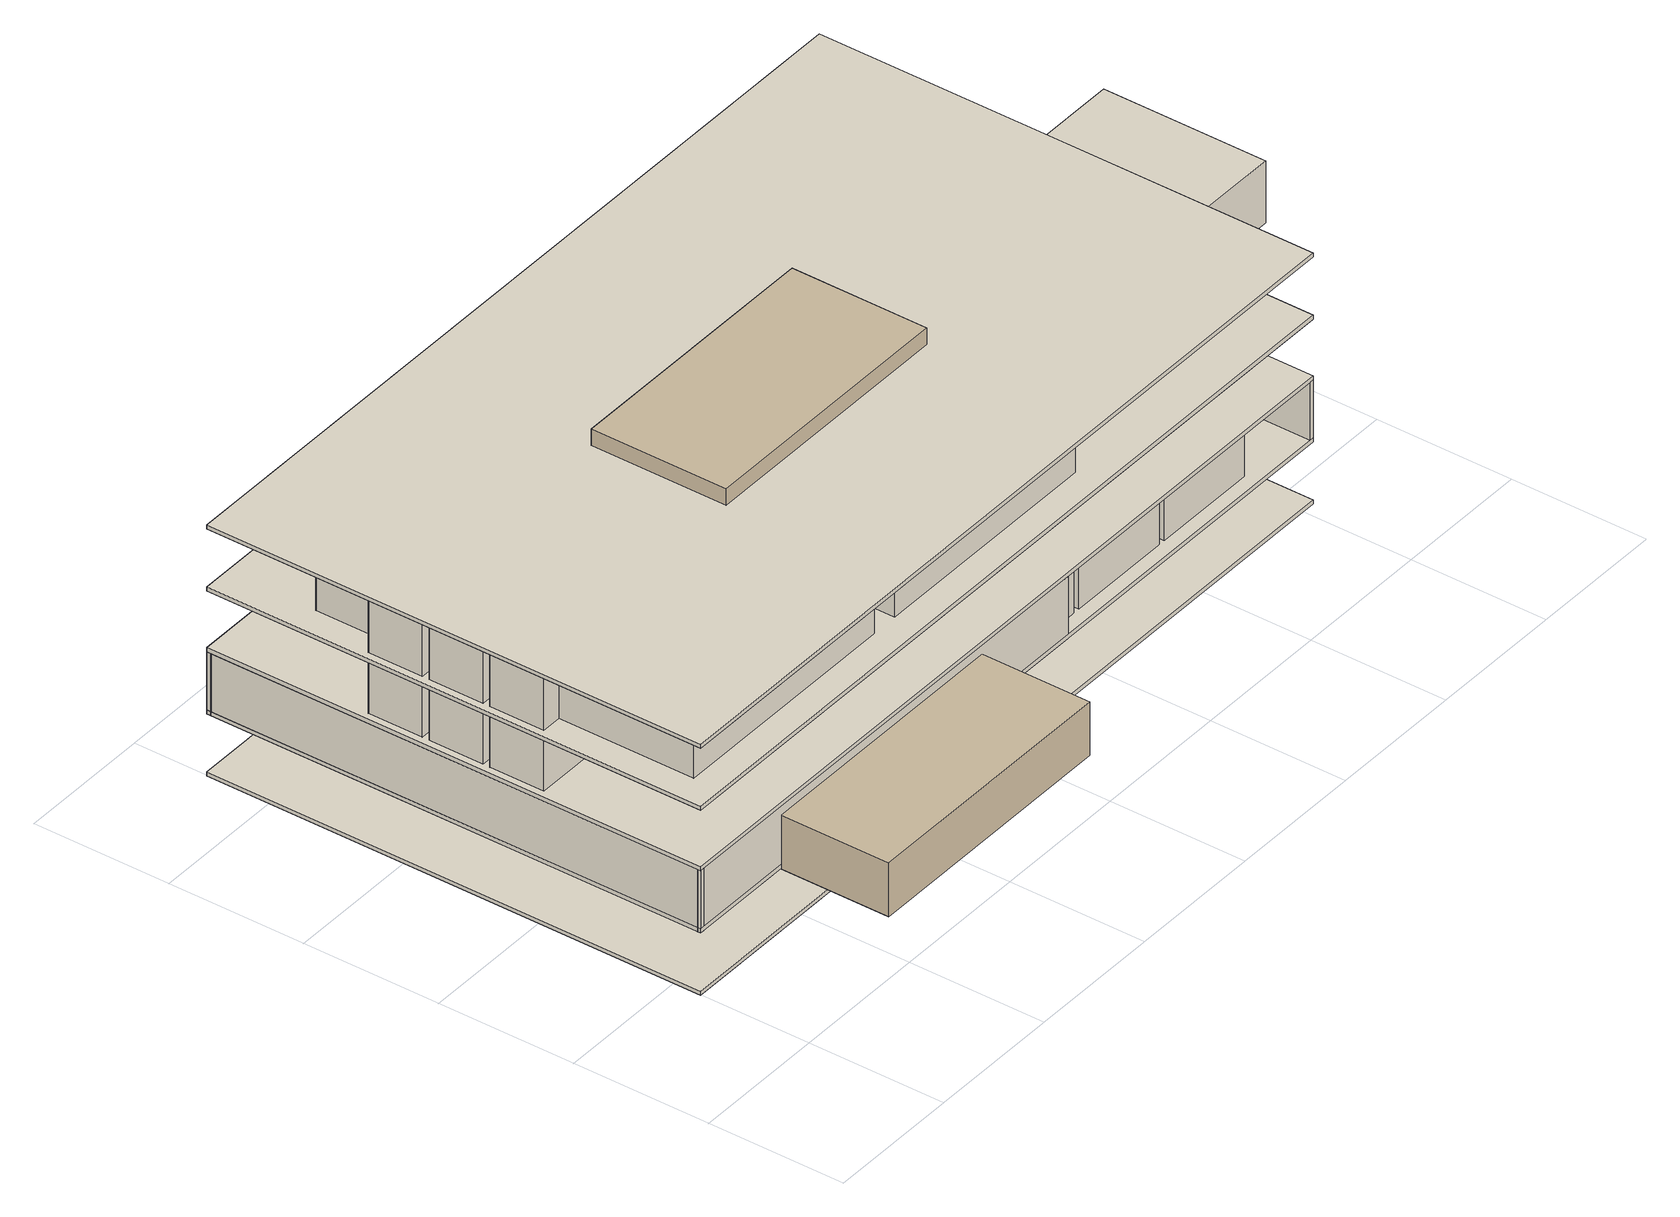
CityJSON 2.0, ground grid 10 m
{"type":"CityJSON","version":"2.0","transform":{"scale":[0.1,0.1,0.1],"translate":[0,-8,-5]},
"CityObjects":{
"building1":{"type":"Building","attributes":{"name":"CITY CENTER MALL","building_type":"commercial"},"children":["building1-1","building1-2","building1-3","building1-4","building1-5","building1-6","building1-7","building1-8","building1-9","building1-10","building1-11","building1-12","building1-13","building1-14","building1-15","building1-16","building1-17","building1-18","building1-19","building1-20","building1-21","building1-22","building1-23","building1-24","building1-25","building1-26","building1-27","building1-28","building1-29","building1-30","building1-31","building1-32","building1-33","building1-34","building1-35","building1-36","building1-37","building1-38","building1-39","building1-40","building1-41","building1-42","building1-43","building1-44","building1-45","building1-46","building1-47","building1-48","building1-49","building1-50","building1-51","building1-52","building1-53","building1-54","building1-55","building1-56","building1-57","building1-58","building1-59","building1-60","building1-61","building1-62","building1-63","building1-64","building1-65","building1-66","building1-67","building1-68","building1-69","building1-70","building1-71","building1-72","building1-73","building1-74","building1-75","building1-76","building1-77","building1-78","building1-79","building1-80","building1-81","building1-82","building1-83","building1-84","building1-85","building1-86","building1-87","building1-88","building1-89","building1-90","building1-91","building1-92","building1-93"]},
"building1-1":{"type":"BuildingPart","attributes":{"name":"Basement Parking Slab","element_type":"slab","storey":"Basement Parking","dimensions_m":[60.96,36.58,0.3]},"parents":["building1"],"geometry":[{"type":"Solid","lod":"1","boundaries":[[[[0,1,2,3]],[[4,5,6,7]],[[0,4,7,1]],[[1,7,6,2]],[[2,6,5,3]],[[3,5,4,0]]]]}]},
"building1-2":{"type":"BuildingPart","attributes":{"name":"Parking Structural Columns","element_type":"column","storey":"Basement Parking","dimensions_m":[0.6,0.6,4.57]},"parents":["building1"],"geometry":[{"type":"Solid","lod":"1","boundaries":[[[[8,9,10,11]],[[12,13,14,15]],[[8,12,15,9]],[[9,15,14,10]],[[10,14,13,11]],[[11,13,12,8]]]]}]},
"building1-3":{"type":"BuildingPart","attributes":{"name":"Parking Structural Columns","element_type":"column","storey":"Basement Parking","dimensions_m":[0.6,0.6,4.57]},"parents":["building1"],"geometry":[{"type":"Solid","lod":"1","boundaries":[[[[16,17,18,19]],[[20,21,22,23]],[[16,20,23,17]],[[17,23,22,18]],[[18,22,21,19]],[[19,21,20,16]]]]}]},
"building1-4":{"type":"BuildingPart","attributes":{"name":"Parking Structural Columns","element_type":"column","storey":"Basement Parking","dimensions_m":[0.6,0.6,4.57]},"parents":["building1"],"geometry":[{"type":"Solid","lod":"1","boundaries":[[[[24,25,26,27]],[[28,29,30,31]],[[24,28,31,25]],[[25,31,30,26]],[[26,30,29,27]],[[27,29,28,24]]]]}]},
"building1-5":{"type":"BuildingPart","attributes":{"name":"Parking Structural Columns","element_type":"column","storey":"Basement Parking","dimensions_m":[0.6,0.6,4.57]},"parents":["building1"],"geometry":[{"type":"Solid","lod":"1","boundaries":[[[[32,33,34,35]],[[36,37,38,39]],[[32,36,39,33]],[[33,39,38,34]],[[34,38,37,35]],[[35,37,36,32]]]]}]},
"building1-6":{"type":"BuildingPart","attributes":{"name":"Parking Structural Columns","element_type":"column","storey":"Basement Parking","dimensions_m":[0.6,0.6,4.57]},"parents":["building1"],"geometry":[{"type":"Solid","lod":"1","boundaries":[[[[40,41,42,43]],[[44,45,46,47]],[[40,44,47,41]],[[41,47,46,42]],[[42,46,45,43]],[[43,45,44,40]]]]}]},
"building1-7":{"type":"BuildingPart","attributes":{"name":"Parking Structural Columns","element_type":"column","storey":"Basement Parking","dimensions_m":[0.6,0.6,4.57]},"parents":["building1"],"geometry":[{"type":"Solid","lod":"1","boundaries":[[[[48,49,50,51]],[[52,53,54,55]],[[48,52,55,49]],[[49,55,54,50]],[[50,54,53,51]],[[51,53,52,48]]]]}]},
"building1-8":{"type":"BuildingPart","attributes":{"name":"Parking Structural Columns","element_type":"column","storey":"Basement Parking","dimensions_m":[0.6,0.6,4.57]},"parents":["building1"],"geometry":[{"type":"Solid","lod":"1","boundaries":[[[[56,57,58,59]],[[60,61,62,63]],[[56,60,63,57]],[[57,63,62,58]],[[58,62,61,59]],[[59,61,60,56]]]]}]},
"building1-9":{"type":"BuildingPart","attributes":{"name":"Parking Structural Columns","element_type":"column","storey":"Basement Parking","dimensions_m":[0.6,0.6,4.57]},"parents":["building1"],"geometry":[{"type":"Solid","lod":"1","boundaries":[[[[64,65,66,67]],[[68,69,70,71]],[[64,68,71,65]],[[65,71,70,66]],[[66,70,69,67]],[[67,69,68,64]]]]}]},
"building1-10":{"type":"BuildingPart","attributes":{"name":"Parking Structural Columns","element_type":"column","storey":"Basement Parking","dimensions_m":[0.6,0.6,4.57]},"parents":["building1"],"geometry":[{"type":"Solid","lod":"1","boundaries":[[[[72,73,74,75]],[[76,77,78,79]],[[72,76,79,73]],[[73,79,78,74]],[[74,78,77,75]],[[75,77,76,72]]]]}]},
"building1-11":{"type":"BuildingPart","attributes":{"name":"Parking Structural Columns","element_type":"column","storey":"Basement Parking","dimensions_m":[0.6,0.6,4.57]},"parents":["building1"],"geometry":[{"type":"Solid","lod":"1","boundaries":[[[[80,81,82,83]],[[84,85,86,87]],[[80,84,87,81]],[[81,87,86,82]],[[82,86,85,83]],[[83,85,84,80]]]]}]},
"building1-12":{"type":"BuildingPart","attributes":{"name":"Parking Structural Columns","element_type":"column","storey":"Basement Parking","dimensions_m":[0.6,0.6,4.57]},"parents":["building1"],"geometry":[{"type":"Solid","lod":"1","boundaries":[[[[88,89,90,91]],[[92,93,94,95]],[[88,92,95,89]],[[89,95,94,90]],[[90,94,93,91]],[[91,93,92,88]]]]}]},
"building1-13":{"type":"BuildingPart","attributes":{"name":"Parking Structural Columns","element_type":"column","storey":"Basement Parking","dimensions_m":[0.6,0.6,4.57]},"parents":["building1"],"geometry":[{"type":"Solid","lod":"1","boundaries":[[[[96,97,98,99]],[[100,101,102,103]],[[96,100,103,97]],[[97,103,102,98]],[[98,102,101,99]],[[99,101,100,96]]]]}]},
"building1-14":{"type":"BuildingPart","attributes":{"name":"Parking Structural Columns","element_type":"column","storey":"Basement Parking","dimensions_m":[0.6,0.6,4.57]},"parents":["building1"],"geometry":[{"type":"Solid","lod":"1","boundaries":[[[[104,105,106,107]],[[108,109,110,111]],[[104,108,111,105]],[[105,111,110,106]],[[106,110,109,107]],[[107,109,108,104]]]]}]},
"building1-15":{"type":"BuildingPart","attributes":{"name":"Parking Structural Columns","element_type":"column","storey":"Basement Parking","dimensions_m":[0.6,0.6,4.57]},"parents":["building1"],"geometry":[{"type":"Solid","lod":"1","boundaries":[[[[112,113,114,115]],[[116,117,118,119]],[[112,116,119,113]],[[113,119,118,114]],[[114,118,117,115]],[[115,117,116,112]]]]}]},
"building1-16":{"type":"BuildingPart","attributes":{"name":"Parking Structural Columns","element_type":"column","storey":"Basement Parking","dimensions_m":[0.6,0.6,4.57]},"parents":["building1"],"geometry":[{"type":"Solid","lod":"1","boundaries":[[[[120,121,122,123]],[[124,125,126,127]],[[120,124,127,121]],[[121,127,126,122]],[[122,126,125,123]],[[123,125,124,120]]]]}]},
"building1-17":{"type":"BuildingPart","attributes":{"name":"Parking Structural Columns","element_type":"column","storey":"Basement Parking","dimensions_m":[0.6,0.6,4.57]},"parents":["building1"],"geometry":[{"type":"Solid","lod":"1","boundaries":[[[[128,129,130,131]],[[132,133,134,135]],[[128,132,135,129]],[[129,135,134,130]],[[130,134,133,131]],[[131,133,132,128]]]]}]},
"building1-18":{"type":"BuildingPart","attributes":{"name":"Parking Structural Columns","element_type":"column","storey":"Basement Parking","dimensions_m":[0.6,0.6,4.57]},"parents":["building1"],"geometry":[{"type":"Solid","lod":"1","boundaries":[[[[136,137,138,139]],[[140,141,142,143]],[[136,140,143,137]],[[137,143,142,138]],[[138,142,141,139]],[[139,141,140,136]]]]}]},
"building1-19":{"type":"BuildingPart","attributes":{"name":"Parking Structural Columns","element_type":"column","storey":"Basement Parking","dimensions_m":[0.6,0.6,4.57]},"parents":["building1"],"geometry":[{"type":"Solid","lod":"1","boundaries":[[[[144,145,146,147]],[[148,149,150,151]],[[144,148,151,145]],[[145,151,150,146]],[[146,150,149,147]],[[147,149,148,144]]]]}]},
"building1-20":{"type":"BuildingPart","attributes":{"name":"Parking Structural Columns","element_type":"column","storey":"Basement Parking","dimensions_m":[0.6,0.6,4.57]},"parents":["building1"],"geometry":[{"type":"Solid","lod":"1","boundaries":[[[[152,153,154,155]],[[156,157,158,159]],[[152,156,159,153]],[[153,159,158,154]],[[154,158,157,155]],[[155,157,156,152]]]]}]},
"building1-21":{"type":"BuildingPart","attributes":{"name":"Parking Structural Columns","element_type":"column","storey":"Basement Parking","dimensions_m":[0.6,0.6,4.57]},"parents":["building1"],"geometry":[{"type":"Solid","lod":"1","boundaries":[[[[160,161,162,163]],[[164,165,166,167]],[[160,164,167,161]],[[161,167,166,162]],[[162,166,165,163]],[[163,165,164,160]]]]}]},
"building1-22":{"type":"BuildingPart","attributes":{"name":"Parking Structural Columns","element_type":"column","storey":"Basement Parking","dimensions_m":[0.6,0.6,4.57]},"parents":["building1"],"geometry":[{"type":"Solid","lod":"1","boundaries":[[[[168,169,170,171]],[[172,173,174,175]],[[168,172,175,169]],[[169,175,174,170]],[[170,174,173,171]],[[171,173,172,168]]]]}]},
"building1-23":{"type":"BuildingPart","attributes":{"name":"Parking Structural Columns","element_type":"column","storey":"Basement Parking","dimensions_m":[0.6,0.6,4.57]},"parents":["building1"],"geometry":[{"type":"Solid","lod":"1","boundaries":[[[[176,177,178,179]],[[180,181,182,183]],[[176,180,183,177]],[[177,183,182,178]],[[178,182,181,179]],[[179,181,180,176]]]]}]},
"building1-24":{"type":"BuildingPart","attributes":{"name":"Parking Structural Columns","element_type":"column","storey":"Basement Parking","dimensions_m":[0.6,0.6,4.57]},"parents":["building1"],"geometry":[{"type":"Solid","lod":"1","boundaries":[[[[184,185,186,187]],[[188,189,190,191]],[[184,188,191,185]],[[185,191,190,186]],[[186,190,189,187]],[[187,189,188,184]]]]}]},
"building1-25":{"type":"BuildingPart","attributes":{"name":"Parking Structural Columns","element_type":"column","storey":"Basement Parking","dimensions_m":[0.6,0.6,4.57]},"parents":["building1"],"geometry":[{"type":"Solid","lod":"1","boundaries":[[[[192,193,194,195]],[[196,197,198,199]],[[192,196,199,193]],[[193,199,198,194]],[[194,198,197,195]],[[195,197,196,192]]]]}]},
"building1-26":{"type":"BuildingInstallation","attributes":{"name":"Parking Access Ramp","element_type":"other","storey":"Basement Parking","dimensions_m":[25,6,4.57]},"parents":["building1"],"geometry":[{"type":"Solid","lod":"1","boundaries":[[[[200,201,202,203]],[[200,203,204]],[[201,205,202]],[[203,202,205,204]],[[200,204,205,201]]]]}]},
"building1-27":{"type":"BuildingPart","attributes":{"name":"Ground Floor Slab","element_type":"slab","storey":"Ground Floor","dimensions_m":[60.96,36.58,0.3]},"parents":["building1"],"geometry":[{"type":"Solid","lod":"1","boundaries":[[[[206,207,208,209]],[[210,211,212,213]],[[206,210,213,207]],[[207,213,212,208]],[[208,212,211,209]],[[209,211,210,206]]]]}]},
"building1-28":{"type":"BuildingPart","attributes":{"name":"Exterior Concrete Side and Rear Walls","element_type":"wall","storey":"Ground Floor","dimensions_m":[60.96,0.3,4.57]},"parents":["building1"],"geometry":[{"type":"Solid","lod":"1","boundaries":[[[[214,215,208,209]],[[216,217,218,219]],[[214,216,219,215]],[[215,219,218,208]],[[208,218,217,209]],[[209,217,216,214]]]]}]},
"building1-29":{"type":"BuildingPart","attributes":{"name":"Exterior Concrete Side and Rear Walls","element_type":"wall","storey":"Ground Floor","dimensions_m":[36.58,0.3,4.57]},"parents":["building1"],"geometry":[{"type":"Solid","lod":"1","boundaries":[[[[220,221,209,206]],[[222,223,217,224]],[[220,222,224,221]],[[221,224,217,209]],[[209,217,223,206]],[[206,223,222,220]]]]}]},
"building1-30":{"type":"BuildingPart","attributes":{"name":"Exterior Concrete Side and Rear Walls","element_type":"wall","storey":"Ground Floor","dimensions_m":[36.58,0.3,4.57]},"parents":["building1"],"geometry":[{"type":"Solid","lod":"1","boundaries":[[[[207,208,225,226]],[[227,228,229,218]],[[207,227,218,208]],[[208,218,229,225]],[[225,229,228,226]],[[226,228,227,207]]]]}]},
"building1-31":{"type":"BuildingPart","attributes":{"name":"Front Glazed Curtain Wall","element_type":"wall","storey":"Ground Floor","dimensions_m":[36.58,0.15,4.57]},"parents":["building1"],"geometry":[{"type":"Solid","lod":"1","boundaries":[[[[206,230,231,232]],[[223,233,234,235]],[[206,223,235,230]],[[230,235,234,231]],[[231,234,233,232]],[[232,233,223,206]]]]}]},
"building1-32":{"type":"BuildingPart","attributes":{"name":"Main Entrance Sliding Glass Doors","element_type":"door","storey":"Ground Floor","dimensions_m":[3,0.1,2.8]},"parents":["building1"],"geometry":[{"type":"Solid","lod":"1","boundaries":[[[[236,237,238,239]],[[240,241,242,243]],[[236,240,243,237]],[[237,243,242,238]],[[238,242,241,239]],[[239,241,240,236]]]]}]},
"building1-33":{"type":"BuildingPart","attributes":{"name":"Main Entrance Sliding Glass Doors","element_type":"door","storey":"Ground Floor","dimensions_m":[3,0.1,2.8]},"parents":["building1"],"geometry":[{"type":"Solid","lod":"1","boundaries":[[[[244,245,246,247]],[[248,249,250,251]],[[244,248,251,245]],[[245,251,250,246]],[[246,250,249,247]],[[247,249,248,244]]]]}]},
"building1-34":{"type":"BuildingPart","attributes":{"name":"Main Entrance Lobby and Central Corridor","element_type":"room","storey":"Ground Floor","dimensions_m":[50,12,4.57]},"parents":["building1"],"geometry":[{"type":"Solid","lod":"1","boundaries":[[[[252,253,254,255]],[[256,257,258,259]],[[252,256,259,253]],[[253,259,258,254]],[[254,258,257,255]],[[255,257,256,252]]]]}]},
"building1-35":{"type":"BuildingPart","attributes":{"name":"Retail Store Units","element_type":"room","storey":"Ground Floor","dimensions_m":[8,10,4.57]},"parents":["building1"],"geometry":[{"type":"Solid","lod":"1","boundaries":[[[[260,261,262,263]],[[264,265,266,267]],[[260,264,267,261]],[[261,267,266,262]],[[262,266,265,263]],[[263,265,264,260]]]]}]},
"building1-36":{"type":"BuildingPart","attributes":{"name":"Retail Store Units","element_type":"room","storey":"Ground Floor","dimensions_m":[8,10,4.57]},"parents":["building1"],"geometry":[{"type":"Solid","lod":"1","boundaries":[[[[268,269,270,271]],[[272,273,274,275]],[[268,272,275,269]],[[269,275,274,270]],[[270,274,273,271]],[[271,273,272,268]]]]}]},
"building1-37":{"type":"BuildingPart","attributes":{"name":"Retail Store Units","element_type":"room","storey":"Ground Floor","dimensions_m":[8,10,4.57]},"parents":["building1"],"geometry":[{"type":"Solid","lod":"1","boundaries":[[[[276,277,278,279]],[[280,281,282,283]],[[276,280,283,277]],[[277,283,282,278]],[[278,282,281,279]],[[279,281,280,276]]]]}]},
"building1-38":{"type":"BuildingPart","attributes":{"name":"Retail Store Units","element_type":"room","storey":"Ground Floor","dimensions_m":[8,10,4.57]},"parents":["building1"],"geometry":[{"type":"Solid","lod":"1","boundaries":[[[[284,285,286,287]],[[288,289,290,291]],[[284,288,291,285]],[[285,291,290,286]],[[286,290,289,287]],[[287,289,288,284]]]]}]},
"building1-39":{"type":"BuildingPart","attributes":{"name":"Retail Store Units","element_type":"room","storey":"Ground Floor","dimensions_m":[8,10,4.57]},"parents":["building1"],"geometry":[{"type":"Solid","lod":"1","boundaries":[[[[292,293,294,295]],[[296,297,298,299]],[[292,296,299,293]],[[293,299,298,294]],[[294,298,297,295]],[[295,297,296,292]]]]}]},
"building1-40":{"type":"BuildingPart","attributes":{"name":"Retail Store Units","element_type":"room","storey":"Ground Floor","dimensions_m":[8,10,4.57]},"parents":["building1"],"geometry":[{"type":"Solid","lod":"1","boundaries":[[[[300,301,302,303]],[[304,305,306,307]],[[300,304,307,301]],[[301,307,306,302]],[[302,306,305,303]],[[303,305,304,300]]]]}]},
"building1-41":{"type":"BuildingPart","attributes":{"name":"Retail Store Units","element_type":"room","storey":"Ground Floor","dimensions_m":[8,10,4.57]},"parents":["building1"],"geometry":[{"type":"Solid","lod":"1","boundaries":[[[[308,309,310,311]],[[312,313,314,315]],[[308,312,315,309]],[[309,315,314,310]],[[310,314,313,311]],[[311,313,312,308]]]]}]},
"building1-42":{"type":"BuildingPart","attributes":{"name":"Retail Store Units","element_type":"room","storey":"Ground Floor","dimensions_m":[8,10,4.57]},"parents":["building1"],"geometry":[{"type":"Solid","lod":"1","boundaries":[[[[316,317,318,319]],[[320,321,322,323]],[[316,320,323,317]],[[317,323,322,318]],[[318,322,321,319]],[[319,321,320,316]]]]}]},
"building1-43":{"type":"BuildingPart","attributes":{"name":"Retail Store Units","element_type":"room","storey":"Ground Floor","dimensions_m":[8,10,4.57]},"parents":["building1"],"geometry":[{"type":"Solid","lod":"1","boundaries":[[[[324,325,326,327]],[[328,329,330,331]],[[324,328,331,325]],[[325,331,330,326]],[[326,330,329,327]],[[327,329,328,324]]]]}]},
"building1-44":{"type":"BuildingPart","attributes":{"name":"Retail Store Units","element_type":"room","storey":"Ground Floor","dimensions_m":[8,10,4.57]},"parents":["building1"],"geometry":[{"type":"Solid","lod":"1","boundaries":[[[[332,333,334,335]],[[336,337,338,339]],[[332,336,339,333]],[[333,339,338,334]],[[334,338,337,335]],[[335,337,336,332]]]]}]},
"building1-45":{"type":"BuildingPart","attributes":{"name":"Retail Store Units","element_type":"room","storey":"Ground Floor","dimensions_m":[8,10,4.57]},"parents":["building1"],"geometry":[{"type":"Solid","lod":"1","boundaries":[[[[340,341,342,343]],[[344,345,346,347]],[[340,344,347,341]],[[341,347,346,342]],[[342,346,345,343]],[[343,345,344,340]]]]}]},
"building1-46":{"type":"BuildingPart","attributes":{"name":"Retail Store Units","element_type":"room","storey":"Ground Floor","dimensions_m":[8,10,4.57]},"parents":["building1"],"geometry":[{"type":"Solid","lod":"1","boundaries":[[[[348,349,350,351]],[[352,353,354,355]],[[348,352,355,349]],[[349,355,354,350]],[[350,354,353,351]],[[351,353,352,348]]]]}]},
"building1-47":{"type":"BuildingPart","attributes":{"name":"Retail Store Entrance Doors","element_type":"door","storey":"Ground Floor","dimensions_m":[1.2,0.08,2.4]},"parents":["building1"],"geometry":[{"type":"Solid","lod":"1","boundaries":[[[[356,357,358,359]],[[360,361,362,363]],[[356,360,363,357]],[[357,363,362,358]],[[358,362,361,359]],[[359,361,360,356]]]]}]},
"building1-48":{"type":"BuildingPart","attributes":{"name":"Retail Store Entrance Doors","element_type":"door","storey":"Ground Floor","dimensions_m":[1.2,0.08,2.4]},"parents":["building1"],"geometry":[{"type":"Solid","lod":"1","boundaries":[[[[364,365,366,367]],[[368,369,370,371]],[[364,368,371,365]],[[365,371,370,366]],[[366,370,369,367]],[[367,369,368,364]]]]}]},
"building1-49":{"type":"BuildingPart","attributes":{"name":"Retail Store Entrance Doors","element_type":"door","storey":"Ground Floor","dimensions_m":[1.2,0.08,2.4]},"parents":["building1"],"geometry":[{"type":"Solid","lod":"1","boundaries":[[[[372,373,374,375]],[[376,377,378,379]],[[372,376,379,373]],[[373,379,378,374]],[[374,378,377,375]],[[375,377,376,372]]]]}]},
"building1-50":{"type":"BuildingPart","attributes":{"name":"Retail Store Entrance Doors","element_type":"door","storey":"Ground Floor","dimensions_m":[1.2,0.08,2.4]},"parents":["building1"],"geometry":[{"type":"Solid","lod":"1","boundaries":[[[[380,381,382,383]],[[384,385,386,387]],[[380,384,387,381]],[[381,387,386,382]],[[382,386,385,383]],[[383,385,384,380]]]]}]},
"building1-51":{"type":"BuildingPart","attributes":{"name":"Retail Store Entrance Doors","element_type":"door","storey":"Ground Floor","dimensions_m":[1.2,0.08,2.4]},"parents":["building1"],"geometry":[{"type":"Solid","lod":"1","boundaries":[[[[388,389,390,391]],[[392,393,394,395]],[[388,392,395,389]],[[389,395,394,390]],[[390,394,393,391]],[[391,393,392,388]]]]}]},
"building1-52":{"type":"BuildingPart","attributes":{"name":"Retail Store Entrance Doors","element_type":"door","storey":"Ground Floor","dimensions_m":[1.2,0.08,2.4]},"parents":["building1"],"geometry":[{"type":"Solid","lod":"1","boundaries":[[[[396,397,398,399]],[[400,401,402,403]],[[396,400,403,397]],[[397,403,402,398]],[[398,402,401,399]],[[399,401,400,396]]]]}]},
"building1-53":{"type":"BuildingPart","attributes":{"name":"Retail Store Entrance Doors","element_type":"door","storey":"Ground Floor","dimensions_m":[1.2,0.08,2.4]},"parents":["building1"],"geometry":[{"type":"Solid","lod":"1","boundaries":[[[[404,405,406,407]],[[408,409,410,411]],[[404,408,411,405]],[[405,411,410,406]],[[406,410,409,407]],[[407,409,408,404]]]]}]},
"building1-54":{"type":"BuildingPart","attributes":{"name":"Retail Store Entrance Doors","element_type":"door","storey":"Ground Floor","dimensions_m":[1.2,0.08,2.4]},"parents":["building1"],"geometry":[{"type":"Solid","lod":"1","boundaries":[[[[412,413,414,415]],[[416,417,418,419]],[[412,416,419,413]],[[413,419,418,414]],[[414,418,417,415]],[[415,417,416,412]]]]}]},
"building1-55":{"type":"BuildingPart","attributes":{"name":"Retail Store Entrance Doors","element_type":"door","storey":"Ground Floor","dimensions_m":[1.2,0.08,2.4]},"parents":["building1"],"geometry":[{"type":"Solid","lod":"1","boundaries":[[[[420,421,422,423]],[[424,425,426,427]],[[420,424,427,421]],[[421,427,426,422]],[[422,426,425,423]],[[423,425,424,420]]]]}]},
"building1-56":{"type":"BuildingPart","attributes":{"name":"Retail Store Entrance Doors","element_type":"door","storey":"Ground Floor","dimensions_m":[1.2,0.08,2.4]},"parents":["building1"],"geometry":[{"type":"Solid","lod":"1","boundaries":[[[[428,429,430,431]],[[432,433,434,435]],[[428,432,435,429]],[[429,435,434,430]],[[430,434,433,431]],[[431,433,432,428]]]]}]},
"building1-57":{"type":"BuildingPart","attributes":{"name":"Retail Store Entrance Doors","element_type":"door","storey":"Ground Floor","dimensions_m":[1.2,0.08,2.4]},"parents":["building1"],"geometry":[{"type":"Solid","lod":"1","boundaries":[[[[436,437,438,439]],[[440,441,442,443]],[[436,440,443,437]],[[437,443,442,438]],[[438,442,441,439]],[[439,441,440,436]]]]}]},
"building1-58":{"type":"BuildingPart","attributes":{"name":"Retail Store Entrance Doors","element_type":"door","storey":"Ground Floor","dimensions_m":[1.2,0.08,2.4]},"parents":["building1"],"geometry":[{"type":"Solid","lod":"1","boundaries":[[[[444,445,446,447]],[[448,449,450,451]],[[444,448,451,445]],[[445,451,450,446]],[[446,450,449,447]],[[447,449,448,444]]]]}]},
"building1-59":{"type":"BuildingPart","attributes":{"name":"Loading and Delivery Bay","element_type":"room","storey":"Ground Floor","dimensions_m":[12,8,4.57]},"parents":["building1"],"geometry":[{"type":"Solid","lod":"1","boundaries":[[[[452,453,205,454]],[[455,456,457,458]],[[452,455,458,453]],[[453,458,457,205]],[[205,457,456,454]],[[454,456,455,452]]]]}]},
"building1-60":{"type":"BuildingPart","attributes":{"name":"Staff Service Entrance Door","element_type":"door","storey":"Ground Floor","dimensions_m":[1.2,0.1,2.4]},"parents":["building1"],"geometry":[{"type":"Solid","lod":"1","boundaries":[[[[459,460,461,462]],[[463,464,465,466]],[[459,463,466,460]],[[460,466,465,461]],[[461,465,464,462]],[[462,464,463,459]]]]}]},
"building1-61":{"type":"BuildingPart","attributes":{"name":"Ground Floor Restrooms","element_type":"room","storey":"Ground Floor","dimensions_m":[5,4,4.57]},"parents":["building1"],"geometry":[{"type":"Solid","lod":"1","boundaries":[[[[467,468,469,470]],[[471,472,473,474]],[[467,471,474,468]],[[468,474,473,469]],[[469,473,472,470]],[[470,472,471,467]]]]}]},
"building1-62":{"type":"BuildingPart","attributes":{"name":"Ground Floor Restrooms","element_type":"room","storey":"Ground Floor","dimensions_m":[5,4,4.57]},"parents":["building1"],"geometry":[{"type":"Solid","lod":"1","boundaries":[[[[475,476,477,478]],[[479,480,481,482]],[[475,479,482,476]],[[476,482,481,477]],[[477,481,480,478]],[[478,480,479,475]]]]}]},
"building1-63":{"type":"BuildingPart","attributes":{"name":"Ground Floor Restrooms","element_type":"room","storey":"Ground Floor","dimensions_m":[5,4,4.57]},"parents":["building1"],"geometry":[{"type":"Solid","lod":"1","boundaries":[[[[483,484,485,486]],[[487,488,489,490]],[[483,487,490,484]],[[484,490,489,485]],[[485,489,488,486]],[[486,488,487,483]]]]}]},
"building1-64":{"type":"BuildingInstallation","attributes":{"name":"Central Atrium Escalators","element_type":"stair","storey":"Ground Floor","dimensions_m":[10,1.2,4.57]},"parents":["building1"],"geometry":[{"type":"Solid","lod":"1","boundaries":[[[[491,492,493,494]],[[491,494,495]],[[492,496,493]],[[494,493,496,495]],[[491,495,496,492]]]]}]},
"building1-65":{"type":"BuildingInstallation","attributes":{"name":"Central Atrium Escalators","element_type":"stair","storey":"Ground Floor","dimensions_m":[10,1.2,4.57]},"parents":["building1"],"geometry":[{"type":"Solid","lod":"1","boundaries":[[[[497,498,499,500]],[[497,500,501]],[[498,502,499]],[[500,499,502,501]],[[497,501,502,498]]]]}]},
"building1-66":{"type":"BuildingInstallation","attributes":{"name":"Passenger Elevators","element_type":"other","storey":"Ground Floor","dimensions_m":[2.5,2.5,13.72]},"parents":["building1"],"geometry":[{"type":"Solid","lod":"1","boundaries":[[[[503,504,505,506]],[[507,508,509,510]],[[503,507,510,504]],[[504,510,509,505]],[[505,509,508,506]],[[506,508,507,503]]]]}]},
"building1-67":{"type":"BuildingInstallation","attributes":{"name":"Passenger Elevators","element_type":"other","storey":"Ground Floor","dimensions_m":[2.5,2.5,13.72]},"parents":["building1"],"geometry":[{"type":"Solid","lod":"1","boundaries":[[[[511,512,513,514]],[[515,516,517,518]],[[511,515,518,512]],[[512,518,517,513]],[[513,517,516,514]],[[514,516,515,511]]]]}]},
"building1-68":{"type":"BuildingPart","attributes":{"name":"Second Floor Intermediate Slab","element_type":"slab","storey":"Second Floor","dimensions_m":[60.96,36.58,0.3]},"parents":["building1"],"geometry":[{"type":"Solid","lod":"1","boundaries":[[[[223,227,218,217]],[[519,520,521,522]],[[223,519,522,227]],[[227,522,521,218]],[[218,521,520,217]],[[217,520,519,223]]]]}]},
"building1-69":{"type":"BuildingPart","attributes":{"name":"Food Court Dining Area","element_type":"room","storey":"Second Floor","dimensions_m":[35,20,4.57]},"parents":["building1"],"geometry":[{"type":"Solid","lod":"1","boundaries":[[[[523,524,525,312]],[[526,527,528,529]],[[523,526,529,524]],[[524,529,528,525]],[[525,528,527,312]],[[312,527,526,523]]]]}]},
"building1-70":{"type":"BuildingPart","attributes":{"name":"Food Stalls","element_type":"room","storey":"Second Floor","dimensions_m":[5,4,4.57]},"parents":["building1"],"geometry":[{"type":"Solid","lod":"1","boundaries":[[[[530,531,532,533]],[[534,535,536,537]],[[530,534,537,531]],[[531,537,536,532]],[[532,536,535,533]],[[533,535,534,530]]]]}]},
"building1-71":{"type":"BuildingPart","attributes":{"name":"Food Stalls","element_type":"room","storey":"Second Floor","dimensions_m":[5,4,4.57]},"parents":["building1"],"geometry":[{"type":"Solid","lod":"1","boundaries":[[[[538,539,540,541]],[[542,543,544,545]],[[538,542,545,539]],[[539,545,544,540]],[[540,544,543,541]],[[541,543,542,538]]]]}]},
"building1-72":{"type":"BuildingPart","attributes":{"name":"Food Stalls","element_type":"room","storey":"Second Floor","dimensions_m":[5,4,4.57]},"parents":["building1"],"geometry":[{"type":"Solid","lod":"1","boundaries":[[[[546,547,548,549]],[[550,551,552,553]],[[546,550,553,547]],[[547,553,552,548]],[[548,552,551,549]],[[549,551,550,546]]]]}]},
"building1-73":{"type":"BuildingPart","attributes":{"name":"Food Stalls","element_type":"room","storey":"Second Floor","dimensions_m":[5,4,4.57]},"parents":["building1"],"geometry":[{"type":"Solid","lod":"1","boundaries":[[[[554,555,556,557]],[[558,559,560,561]],[[554,558,561,555]],[[555,561,560,556]],[[556,560,559,557]],[[557,559,558,554]]]]}]},
"building1-74":{"type":"BuildingPart","attributes":{"name":"Food Stalls","element_type":"room","storey":"Second Floor","dimensions_m":[5,4,4.57]},"parents":["building1"],"geometry":[{"type":"Solid","lod":"1","boundaries":[[[[562,563,564,565]],[[566,567,568,569]],[[562,566,569,563]],[[563,569,568,564]],[[564,568,567,565]],[[565,567,566,562]]]]}]},
"building1-75":{"type":"BuildingPart","attributes":{"name":"Food Stalls","element_type":"room","storey":"Second Floor","dimensions_m":[5,4,4.57]},"parents":["building1"],"geometry":[{"type":"Solid","lod":"1","boundaries":[[[[570,571,572,573]],[[574,575,576,577]],[[570,574,577,571]],[[571,577,576,572]],[[572,576,575,573]],[[573,575,574,570]]]]}]},
"building1-76":{"type":"BuildingPart","attributes":{"name":"Food Stalls","element_type":"room","storey":"Second Floor","dimensions_m":[5,4,4.57]},"parents":["building1"],"geometry":[{"type":"Solid","lod":"1","boundaries":[[[[578,579,580,581]],[[582,583,584,585]],[[578,582,585,579]],[[579,585,584,580]],[[580,584,583,581]],[[581,583,582,578]]]]}]},
"building1-77":{"type":"BuildingPart","attributes":{"name":"Food Stalls","element_type":"room","storey":"Second Floor","dimensions_m":[5,4,4.57]},"parents":["building1"],"geometry":[{"type":"Solid","lod":"1","boundaries":[[[[586,587,588,589]],[[590,591,592,593]],[[586,590,593,587]],[[587,593,592,588]],[[588,592,591,589]],[[589,591,590,586]]]]}]},
"building1-78":{"type":"BuildingPart","attributes":{"name":"Children Play Area","element_type":"room","storey":"Second Floor","dimensions_m":[10,8,2]},"parents":["building1"],"geometry":[{"type":"Solid","lod":"1","boundaries":[[[[594,595,596,597]],[[598,599,600,601]],[[594,598,601,595]],[[595,601,600,596]],[[596,600,599,597]],[[597,599,598,594]]]]}]},
"building1-79":{"type":"BuildingPart","attributes":{"name":"Second Floor Restrooms","element_type":"room","storey":"Second Floor","dimensions_m":[5,4,4.57]},"parents":["building1"],"geometry":[{"type":"Solid","lod":"1","boundaries":[[[[471,474,473,472]],[[602,603,604,605]],[[471,602,605,474]],[[474,605,604,473]],[[473,604,603,472]],[[472,603,602,471]]]]}]},
"building1-80":{"type":"BuildingPart","attributes":{"name":"Second Floor Restrooms","element_type":"room","storey":"Second Floor","dimensions_m":[5,4,4.57]},"parents":["building1"],"geometry":[{"type":"Solid","lod":"1","boundaries":[[[[479,482,481,480]],[[606,607,608,609]],[[479,606,609,482]],[[482,609,608,481]],[[481,608,607,480]],[[480,607,606,479]]]]}]},
"building1-81":{"type":"BuildingPart","attributes":{"name":"Second Floor Restrooms","element_type":"room","storey":"Second Floor","dimensions_m":[5,4,4.57]},"parents":["building1"],"geometry":[{"type":"Solid","lod":"1","boundaries":[[[[487,490,489,488]],[[610,611,612,613]],[[487,610,613,490]],[[490,613,612,489]],[[489,612,611,488]],[[488,611,610,487]]]]}]},
"building1-82":{"type":"BuildingPart","attributes":{"name":"Third Floor Intermediate Slab","element_type":"slab","storey":"Third Floor","dimensions_m":[60.96,36.58,0.3]},"parents":["building1"],"geometry":[{"type":"Solid","lod":"1","boundaries":[[[[614,615,616,617]],[[618,619,620,621]],[[614,618,621,615]],[[615,621,620,616]],[[616,620,619,617]],[[617,619,618,614]]]]}]},
"building1-83":{"type":"BuildingPart","attributes":{"name":"Cinema Auditoriums","element_type":"room","storey":"Third Floor","dimensions_m":[18,12,4.57]},"parents":["building1"],"geometry":[{"type":"Solid","lod":"1","boundaries":[[[[622,623,624,625]],[[626,627,628,629]],[[622,626,629,623]],[[623,629,628,624]],[[624,628,627,625]],[[625,627,626,622]]]]}]},
"building1-84":{"type":"BuildingPart","attributes":{"name":"Cinema Auditoriums","element_type":"room","storey":"Third Floor","dimensions_m":[18,12,4.57]},"parents":["building1"],"geometry":[{"type":"Solid","lod":"1","boundaries":[[[[630,631,632,633]],[[634,635,636,637]],[[630,634,637,631]],[[631,637,636,632]],[[632,636,635,633]],[[633,635,634,630]]]]}]},
"building1-85":{"type":"BuildingPart","attributes":{"name":"Cinema Auditoriums","element_type":"room","storey":"Third Floor","dimensions_m":[18,12,4.57]},"parents":["building1"],"geometry":[{"type":"Solid","lod":"1","boundaries":[[[[638,639,640,641]],[[642,643,644,645]],[[638,642,645,639]],[[639,645,644,640]],[[640,644,643,641]],[[641,643,642,638]]]]}]},
"building1-86":{"type":"BuildingPart","attributes":{"name":"Cinema Auditoriums","element_type":"room","storey":"Third Floor","dimensions_m":[18,12,4.57]},"parents":["building1"],"geometry":[{"type":"Solid","lod":"1","boundaries":[[[[646,647,648,649]],[[650,651,652,653]],[[646,650,653,647]],[[647,653,652,648]],[[648,652,651,649]],[[649,651,650,646]]]]}]},
"building1-87":{"type":"BuildingPart","attributes":{"name":"Cinema Foyer and Concessions","element_type":"room","storey":"Third Floor","dimensions_m":[25,12,4.57]},"parents":["building1"],"geometry":[{"type":"Solid","lod":"1","boundaries":[[[[654,655,656,558]],[[657,658,659,660]],[[654,657,660,655]],[[655,660,659,656]],[[656,659,658,558]],[[558,658,657,654]]]]}]},
"building1-88":{"type":"BuildingPart","attributes":{"name":"Third Floor Restrooms","element_type":"room","storey":"Third Floor","dimensions_m":[5,4,4.57]},"parents":["building1"],"geometry":[{"type":"Solid","lod":"1","boundaries":[[[[602,605,604,603]],[[661,662,663,664]],[[602,661,664,605]],[[605,664,663,604]],[[604,663,662,603]],[[603,662,661,602]]]]}]},
"building1-89":{"type":"BuildingPart","attributes":{"name":"Third Floor Restrooms","element_type":"room","storey":"Third Floor","dimensions_m":[5,4,4.57]},"parents":["building1"],"geometry":[{"type":"Solid","lod":"1","boundaries":[[[[606,609,608,607]],[[665,666,667,668]],[[606,665,668,609]],[[609,668,667,608]],[[608,667,666,607]],[[607,666,665,606]]]]}]},
"building1-90":{"type":"BuildingPart","attributes":{"name":"Third Floor Restrooms","element_type":"room","storey":"Third Floor","dimensions_m":[5,4,4.57]},"parents":["building1"],"geometry":[{"type":"Solid","lod":"1","boundaries":[[[[610,613,612,611]],[[669,670,671,672]],[[610,669,672,613]],[[613,672,671,612]],[[612,671,670,611]],[[611,670,669,610]]]]}]},
"building1-91":{"type":"BuildingPart","attributes":{"name":"Flat Roof Slab","element_type":"roof","storey":"Third Floor","dimensions_m":[60.96,36.58,0.3]},"parents":["building1"],"geometry":[{"type":"Solid","lod":"1","boundaries":[[[[673,674,675,676]],[[677,678,679,680]],[[673,677,680,674]],[[674,680,679,675]],[[675,679,678,676]],[[676,678,677,673]]]]}]},
"building1-92":{"type":"BuildingInstallation","attributes":{"name":"Central Atrium Skylight","element_type":"window","storey":"Third Floor","dimensions_m":[20,10,1.5]},"parents":["building1"],"geometry":[{"type":"Solid","lod":"1","boundaries":[[[[681,682,683,684]],[[685,686,687,688]],[[681,685,688,682]],[[682,688,687,683]],[[683,687,686,684]],[[684,686,685,681]]]]}]},
"building1-93":{"type":"BuildingInstallation","attributes":{"name":"Front Drop-Off Canopy and Landscaping","element_type":"other","storey":"Ground Floor","dimensions_m":[20,8,4]},"parents":["building1"],"geometry":[{"type":"Solid","lod":"1","boundaries":[[[[689,690,691,692]],[[693,694,695,696]],[[689,693,696,690]],[[690,696,695,691]],[[691,695,694,692]],[[692,694,693,689]]]]}]}
},
"vertices":[
[0,80,4],[610,80,4],[610,446,4],[0,446,4],[0,80,7],[0,446,7],[610,446,7],[610,80,7],
[50,130,4],[56,130,4],[56,136,4],[50,136,4],[50,130,50],[50,136,50],[56,136,50],[56,130,50],
[150,130,4],[156,130,4],[156,136,4],[150,136,4],[150,130,50],[150,136,50],[156,136,50],[156,130,50],
[250,130,4],[256,130,4],[256,136,4],[250,136,4],[250,130,50],[250,136,50],[256,136,50],[256,130,50],
[350,130,4],[356,130,4],[356,136,4],[350,136,4],[350,130,50],[350,136,50],[356,136,50],[356,130,50],
[450,130,4],[456,130,4],[456,136,4],[450,136,4],[450,130,50],[450,136,50],[456,136,50],[456,130,50],
[550,130,4],[556,130,4],[556,136,4],[550,136,4],[550,130,50],[550,136,50],[556,136,50],[556,130,50],
[50,220,4],[56,220,4],[56,226,4],[50,226,4],[50,220,50],[50,226,50],[56,226,50],[56,220,50],
[150,220,4],[156,220,4],[156,226,4],[150,226,4],[150,220,50],[150,226,50],[156,226,50],[156,220,50],
[250,220,4],[256,220,4],[256,226,4],[250,226,4],[250,220,50],[250,226,50],[256,226,50],[256,220,50],
[350,220,4],[356,220,4],[356,226,4],[350,226,4],[350,220,50],[350,226,50],[356,226,50],[356,220,50],
[450,220,4],[456,220,4],[456,226,4],[450,226,4],[450,220,50],[450,226,50],[456,226,50],[456,220,50],
[550,220,4],[556,220,4],[556,226,4],[550,226,4],[550,220,50],[550,226,50],[556,226,50],[556,220,50],
[50,300,4],[56,300,4],[56,306,4],[50,306,4],[50,300,50],[50,306,50],[56,306,50],[56,300,50],
[150,300,4],[156,300,4],[156,306,4],[150,306,4],[150,300,50],[150,306,50],[156,306,50],[156,300,50],
[250,300,4],[256,300,4],[256,306,4],[250,306,4],[250,300,50],[250,306,50],[256,306,50],[256,300,50],
[350,300,4],[356,300,4],[356,306,4],[350,306,4],[350,300,50],[350,306,50],[356,306,50],[356,300,50],
[450,300,4],[456,300,4],[456,306,4],[450,306,4],[450,300,50],[450,306,50],[456,306,50],[456,300,50],
[550,300,4],[556,300,4],[556,306,4],[550,306,4],[550,300,50],[550,306,50],[556,306,50],[556,300,50],
[50,390,4],[56,390,4],[56,396,4],[50,396,4],[50,390,50],[50,396,50],[56,396,50],[56,390,50],
[150,390,4],[156,390,4],[156,396,4],[150,396,4],[150,390,50],[150,396,50],[156,396,50],[156,390,50],
[250,390,4],[256,390,4],[256,396,4],[250,396,4],[250,390,50],[250,396,50],[256,396,50],[256,390,50],
[350,390,4],[356,390,4],[356,396,4],[350,396,4],[350,390,50],[350,396,50],[356,396,50],[356,390,50],
[450,390,4],[456,390,4],[456,396,4],[450,396,4],[450,390,50],[450,396,50],[456,396,50],[456,390,50],
[550,390,4],[556,390,4],[556,396,4],[550,396,4],[550,390,50],[550,396,50],[556,396,50],[556,390,50],
[350,380,4],[350,440,4],[600,440,4],[600,380,4],[600,380,50],[600,440,50],
[0,80,50],[610,80,50],[610,446,50],[0,446,50],[0,80,53],[0,446,53],[610,446,53],[610,80,53],
[0,443,50],[610,443,50],[0,443,96],[0,446,96],[610,446,96],[610,443,96],
[3,80,50],[3,446,50],[3,80,96],[0,80,96],[3,446,96],
[607,446,50],[607,80,50],[610,80,96],[607,80,96],[607,446,96],
[366,80,50],[366,82,50],[0,82,50],[0,82,96],[366,82,96],[366,80,96],
[150,80,50],[180,80,50],[180,81,50],[150,81,50],[150,80,78],[150,81,78],[180,81,78],[180,80,78],
[190,80,50],[220,80,50],[220,81,50],[190,81,50],[190,80,78],[190,81,78],[220,81,78],[220,80,78],
[50,200,50],[550,200,50],[550,320,50],[50,320,50],[50,200,96],[50,320,96],[550,320,96],[550,200,96],
[50,90,50],[130,90,50],[130,190,50],[50,190,50],[50,90,96],[50,190,96],[130,190,96],[130,90,96],
[135,90,50],[215,90,50],[215,190,50],[135,190,50],[135,90,96],[135,190,96],[215,190,96],[215,90,96],
[220,90,50],[300,90,50],[300,190,50],[220,190,50],[220,90,96],[220,190,96],[300,190,96],[300,90,96],
[305,90,50],[385,90,50],[385,190,50],[305,190,50],[305,90,96],[305,190,96],[385,190,96],[385,90,96],
[390,90,50],[470,90,50],[470,190,50],[390,190,50],[390,90,96],[390,190,96],[470,190,96],[470,90,96],
[475,90,50],[555,90,50],[555,190,50],[475,190,50],[475,90,96],[475,190,96],[555,190,96],[555,90,96],
[50,330,50],[130,330,50],[130,430,50],[50,430,50],[50,330,96],[50,430,96],[130,430,96],[130,330,96],
[135,330,50],[215,330,50],[215,430,50],[135,430,50],[135,330,96],[135,430,96],[215,430,96],[215,330,96],
[220,330,50],[300,330,50],[300,430,50],[220,430,50],[220,330,96],[220,430,96],[300,430,96],[300,330,96],
[305,330,50],[385,330,50],[385,430,50],[305,430,50],[305,330,96],[305,430,96],[385,430,96],[385,330,96],
[390,330,50],[470,330,50],[470,430,50],[390,430,50],[390,330,96],[390,430,96],[470,430,96],[470,330,96],
[475,330,50],[555,330,50],[555,430,50],[475,430,50],[475,330,96],[475,430,96],[555,430,96],[555,330,96],
[80,190,50],[92,190,50],[92,191,50],[80,191,50],[80,190,74],[80,191,74],[92,191,74],[92,190,74],
[165,190,50],[177,190,50],[177,191,50],[165,191,50],[165,190,74],[165,191,74],[177,191,74],[177,190,74],
[250,190,50],[262,190,50],[262,191,50],[250,191,50],[250,190,74],[250,191,74],[262,191,74],[262,190,74],
[335,190,50],[347,190,50],[347,191,50],[335,191,50],[335,190,74],[335,191,74],[347,191,74],[347,190,74],
[420,190,50],[432,190,50],[432,191,50],[420,191,50],[420,190,74],[420,191,74],[432,191,74],[432,190,74],
[505,190,50],[517,190,50],[517,191,50],[505,191,50],[505,190,74],[505,191,74],[517,191,74],[517,190,74],
[80,329,50],[92,329,50],[92,330,50],[80,330,50],[80,329,74],[80,330,74],[92,330,74],[92,329,74],
[165,329,50],[177,329,50],[177,330,50],[165,330,50],[165,329,74],[165,330,74],[177,330,74],[177,329,74],
[250,329,50],[262,329,50],[262,330,50],[250,330,50],[250,329,74],[250,330,74],[262,330,74],[262,329,74],
[335,329,50],[347,329,50],[347,330,50],[335,330,50],[335,329,74],[335,330,74],[347,330,74],[347,329,74],
[420,329,50],[432,329,50],[432,330,50],[420,330,50],[420,329,74],[420,330,74],[432,330,74],[432,329,74],
[505,329,50],[517,329,50],[517,330,50],[505,330,50],[505,329,74],[505,330,74],[517,330,74],[517,329,74],
[480,360,50],[600,360,50],[480,440,50],[480,360,96],[480,440,96],[600,440,96],[600,360,96],
[550,442,50],[562,442,50],[562,443,50],[550,443,50],[550,442,74],[550,443,74],[562,443,74],[562,442,74],
[5,200,50],[55,200,50],[55,240,50],[5,240,50],[5,200,96],[5,240,96],[55,240,96],[55,200,96],
[5,245,50],[55,245,50],[55,285,50],[5,285,50],[5,245,96],[5,285,96],[55,285,96],[55,245,96],
[5,290,50],[55,290,50],[55,330,50],[5,330,50],[5,290,96],[5,330,96],[55,330,96],[55,290,96],
[230,230,50],[230,242,50],[330,242,50],[330,230,50],[330,230,96],[330,242,96],
[230,250,50],[230,262,50],[330,262,50],[330,250,50],[330,250,96],[330,262,96],
[280,320,50],[305,320,50],[305,345,50],[280,345,50],[280,320,187],[280,345,187],[305,345,187],[305,320,187],
[310,320,50],[335,320,50],[335,345,50],[310,345,50],[310,320,187],[310,345,187],[335,345,187],[335,320,187],
[0,80,99],[0,446,99],[610,446,99],[610,80,99],
[50,130,96],[400,130,96],[400,330,96],[50,130,141],[50,330,141],[400,330,141],[400,130,141],
[420,130,96],[470,130,96],[470,170,96],[420,170,96],[420,130,141],[420,170,141],[470,170,141],[470,130,141],
[420,180,96],[470,180,96],[470,220,96],[420,220,96],[420,180,141],[420,220,141],[470,220,141],[470,180,141],
[420,230,96],[470,230,96],[470,270,96],[420,270,96],[420,230,141],[420,270,141],[470,270,141],[470,230,141],
[420,280,96],[470,280,96],[470,320,96],[420,320,96],[420,280,141],[420,320,141],[470,320,141],[470,280,141],
[480,130,96],[530,130,96],[530,170,96],[480,170,96],[480,130,141],[480,170,141],[530,170,141],[530,130,141],
[480,180,96],[530,180,96],[530,220,96],[480,220,96],[480,180,141],[480,220,141],[530,220,141],[530,180,141],
[480,230,96],[530,230,96],[530,270,96],[480,270,96],[480,230,141],[480,270,141],[530,270,141],[530,230,141],
[480,280,96],[530,280,96],[530,320,96],[480,320,96],[480,280,141],[480,320,141],[530,320,141],[530,280,141],
[100,340,96],[200,340,96],[200,420,96],[100,420,96],[100,340,116],[100,420,116],[200,420,116],[200,340,116],
[5,200,141],[5,240,141],[55,240,141],[55,200,141],
[5,245,141],[5,285,141],[55,285,141],[55,245,141],
[5,290,141],[5,330,141],[55,330,141],[55,290,141],
[0,80,141],[610,80,141],[610,446,141],[0,446,141],[0,80,144],[0,446,144],[610,446,144],[610,80,144],
[20,100,141],[200,100,141],[200,220,141],[20,220,141],[20,100,187],[20,220,187],[200,220,187],[200,100,187],
[220,100,141],[400,100,141],[400,220,141],[220,220,141],[220,100,187],[220,220,187],[400,220,187],[400,100,187],
[20,260,141],[200,260,141],[200,380,141],[20,380,141],[20,260,187],[20,380,187],[200,380,187],[200,260,187],
[220,260,141],[400,260,141],[400,380,141],[220,380,141],[220,260,187],[220,380,187],[400,380,187],[400,260,187],
[420,160,141],[670,160,141],[670,280,141],[420,160,187],[420,280,187],[670,280,187],[670,160,187],
[5,200,187],[5,240,187],[55,240,187],[55,200,187],
[5,245,187],[5,285,187],[55,285,187],[55,245,187],
[5,290,187],[5,330,187],[55,330,187],[55,290,187],
[0,80,187],[610,80,187],[610,446,187],[0,446,187],[0,80,190],[0,446,190],[610,446,190],[610,80,190],
[200,210,187],[400,210,187],[400,310,187],[200,310,187],[200,210,202],[200,310,202],[400,310,202],[400,210,202],
[80,0,50],[280,0,50],[280,80,50],[80,80,50],[80,0,90],[80,80,90],[280,80,90],[280,0,90]
]}
